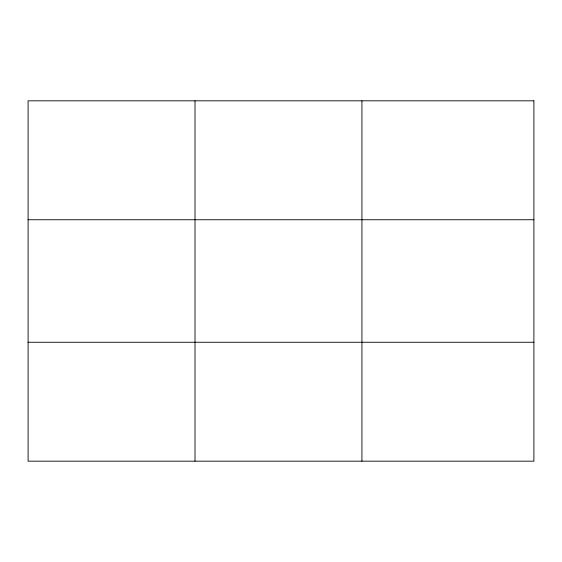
<?xml version="1.0" encoding="UTF-8"?>
<svg xmlns="http://www.w3.org/2000/svg" width="562" height="562" viewBox="0 0 562 562"><rect width="100%" height="100%" fill="white"/><g stroke="black" fill="none" stroke-linecap="round" stroke-linejoin="round"><path stroke-width="0.84" d="M195.014 461.177L195.014 100.823M361.928 461.177L361.928 100.823M28.1 219.742L533.9 219.742M28.1 342.258L533.9 342.258M533.9 100.823L533.9 461.177L28.1 461.177L28.1 100.823L533.9 100.823"/></g></svg>
